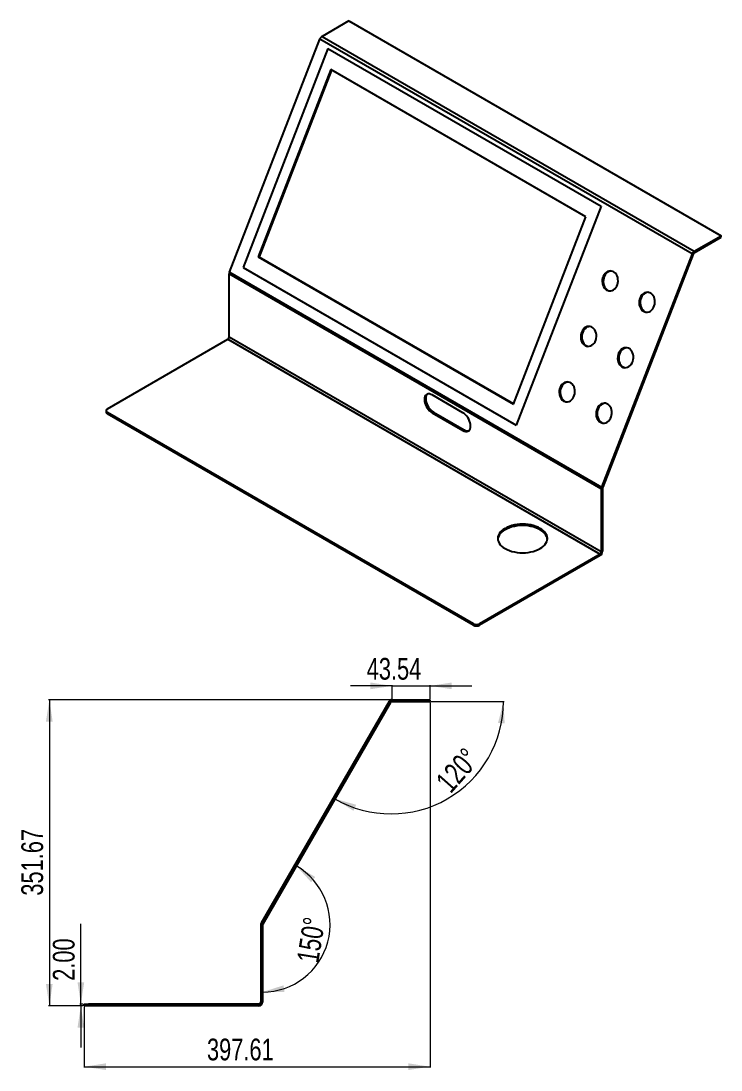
# Model space of a CAD drawing. Header units: millimetres. Extents: x 159 to 1846, y 117 to 2241.
# Drawn here: x 1041 to 1846, y 1035 to 2241 of the extents above; entities that cross this region are included whole.
import ezdxf

# ---------------------------------------------------------------- set-up
doc = ezdxf.new("R2010")
doc.units = ezdxf.units.MM
doc.linetypes.add('HIDDEN', pattern=[1.905, 1.27, -0.635])
doc.styles.add('SLDTEXTSTYLE0', font='TXT', dxfattribs={"width": 0.75})
doc.dimstyles.new('SLDDIMSTYLE0', dxfattribs={"dimtxt": 25, "dimasz": 25, "dimexe": 0, "dimexo": 0.0625, "dimgap": 6.25, "dimtad": 1, "dimrnd": 1e-09, "dimzin": 12, "dimdsep": 46, "dimtxsty": 'SLDTEXTSTYLE0', "dimsah": 1, "dimcen": 0.09, "dimadec": 0, "dimazin": 3, "dimtfac": 1, "dimtofl": 0, "dimtmove": 0, "dimatfit": 3, "dimfxl": 1, "dimfrac": 2, "dimtolj": 1, "dimtzin": 12, "dimarcsym": 0})
doc.dimstyles.new('SLDDIMSTYLE2', dxfattribs={"dimtxt": 25, "dimasz": 25, "dimexe": 0, "dimexo": 0.0625, "dimgap": 6.25, "dimtad": 1, "dimrnd": 1e-09, "dimzin": 4, "dimdsep": 46, "dimtxsty": 'SLDTEXTSTYLE0', "dimsah": 1, "dimcen": 0.09, "dimadec": 0, "dimazin": 1, "dimtfac": 1, "dimtmove": 0, "dimatfit": 0, "dimfxl": 1, "dimfrac": 2, "dimtolj": 1, "dimtzin": 12, "dimarcsym": 0})
doc.dimstyles.new('SLDDIMSTYLE3', dxfattribs={"dimtxt": 25, "dimasz": 25, "dimexe": 0, "dimexo": 0.0625, "dimgap": 6.25, "dimtad": 1, "dimdec": 4, "dimzin": 12, "dimdsep": 46, "dimtxsty": 'SLDTEXTSTYLE0', "dimsah": 1, "dimcen": 0.09, "dimazin": 3, "dimtfac": 1, "dimtofl": 0, "dimtmove": 0, "dimatfit": 3, "dimfxl": 1, "dimfrac": 2, "dimtolj": 1, "dimtzin": 12, "dimarcsym": 0})
doc.dimstyles.new('SLDDIMSTYLE4', dxfattribs={"dimtxt": 25, "dimasz": 25, "dimexe": 0, "dimexo": 0.0625, "dimgap": 6.25, "dimtad": 1, "dimrnd": 1e-09, "dimzin": 12, "dimdsep": 46, "dimtxsty": 'SLDTEXTSTYLE0', "dimsah": 1, "dimcen": 0.09, "dimadec": 0, "dimazin": 3, "dimtfac": 1, "dimtmove": 0, "dimatfit": 0, "dimfxl": 1, "dimfrac": 2, "dimtolj": 1, "dimtzin": 12, "dimarcsym": 0})

# ---------------------------------------------------------------- blocks, each defined once
blk = doc.blocks.new('_D_6')
at = {"color": 7, "linetype": 'Continuous', "lineweight": 18}
for p, q in [((1511.1, 1457.9), (1511.1, 1038.2)), ((1113.5, 1108.2), (1113.5, 1038.2)), ((1113.5, 1039.2), (1511.1, 1039.2))]:
    blk.add_line(p, q, dxfattribs=at)
for points in [[(1113.5, 1039.2), (1138.5, 1035.4), (1138.5, 1043.1)], [(1511.1, 1039.2), (1486.1, 1043.1), (1486.1, 1035.4)]]:
    blk.add_solid(points, dxfattribs=at)
at = {"color": 7, "linetype": 'Continuous', "lineweight": 18, "insert": (1254.7, 1071.5), "char_height": 25, "attachment_point": 1, "style": 'SLDTEXTSTYLE0'}
blk.add_mtext('397.61', dxfattribs=at)
blk = doc.blocks.new('_D_7')
at = {"color": 7, "linetype": 'Continuous', "lineweight": 18}
for p, q in [((1466.6, 1460.9), (1072.5, 1460.9)), ((1073.5, 1460.9), (1073.5, 1109.2)), ((1112.5, 1109.2), (1072.5, 1109.2))]:
    blk.add_line(p, q, dxfattribs=at)
for points in [[(1073.5, 1460.9), (1069.6, 1435.9), (1077.3, 1435.9)], [(1073.5, 1109.2), (1077.3, 1134.2), (1069.6, 1134.2)]]:
    blk.add_solid(points, dxfattribs=at)
at = {"color": 7, "linetype": 'Continuous', "lineweight": 18, "insert": (1041.3, 1235.8), "char_height": 25, "attachment_point": 1, "rotation": 90, "style": 'SLDTEXTSTYLE0'}
blk.add_mtext('351.67', dxfattribs=at)
blk = doc.blocks.new('_D_8')
at = {"color": 7, "linetype": 'Continuous', "lineweight": 18}
blk.add_arc((1318.5, 1202.7), 77.7, 270, 60, dxfattribs=at)
for points in [[(1357.3, 1270), (1374.4, 1251.3), (1379.2, 1257.3)], [(1318.5, 1125), (1343.8, 1125.1), (1342.6, 1132.7)]]:
    blk.add_solid(points, dxfattribs=at)
at = {"color": 7, "linetype": 'Continuous', "lineweight": 18, "insert": (1357.8, 1161.2), "char_height": 25, "attachment_point": 1, "rotation": 80.8543, "style": 'SLDTEXTSTYLE0'}
blk.add_mtext('150°', dxfattribs=at)
blk = doc.blocks.new('_D_9')
at = {"color": 7, "linetype": 'Continuous', "lineweight": 18}
blk.add_line((1512.1, 1458.9), (1596.5, 1458.9), dxfattribs=at)
blk.add_arc((1466.4, 1458.9), 129.1, 240, 0, dxfattribs=at)
for points in [[(1595.5, 1458.9), (1589.3, 1434.4), (1596.9, 1433.7)], [(1401.9, 1347.1), (1423, 1333.3), (1426.2, 1340.3)]]:
    blk.add_solid(points, dxfattribs=at)
at = {"color": 7, "linetype": 'Continuous', "lineweight": 18, "insert": (1516, 1368.8), "char_height": 25, "attachment_point": 1, "rotation": 48.508, "style": 'SLDTEXTSTYLE0'}
blk.add_mtext('120°', dxfattribs=at)
blk = doc.blocks.new('_D_10')
at = {"color": 7, "linetype": 'Continuous', "lineweight": 18}
for p, q in [((1467.6, 1476.9), (1419.5, 1476.9)), ((1467.6, 1461.9), (1467.6, 1477.9)), ((1467.6, 1476.9), (1511.1, 1476.9)), ((1511.1, 1461.9), (1511.1, 1477.9)), ((1511.1, 1476.9), (1559.2, 1476.9))]:
    blk.add_line(p, q, dxfattribs=at)
for points in [[(1467.6, 1476.9), (1442.6, 1480.8), (1442.6, 1473.1)], [(1511.1, 1476.9), (1536.1, 1473.1), (1536.1, 1480.8)]]:
    blk.add_solid(points, dxfattribs=at)
at = {"color": 7, "linetype": 'Continuous', "lineweight": 18, "insert": (1438.3, 1509.1), "char_height": 25, "attachment_point": 1, "style": 'SLDTEXTSTYLE0'}
blk.add_mtext('43.54', dxfattribs=at)
blk = doc.blocks.new('_D_11')
at = {"color": 7, "linetype": 'Continuous', "lineweight": 18}
for p, q in [((1109.7, 1111.2), (1109.7, 1203.3)), ((1112.5, 1111.2), (1108.7, 1111.2)), ((1109.7, 1109.2), (1109.7, 1111.2)), ((1112.5, 1109.2), (1108.7, 1109.2)), ((1109.7, 1109.2), (1109.7, 1061.2))]:
    blk.add_line(p, q, dxfattribs=at)
for points in [[(1109.7, 1111.2), (1113.6, 1136.2), (1105.9, 1136.2)], [(1109.7, 1109.2), (1105.9, 1084.2), (1113.6, 1084.2)]]:
    blk.add_solid(points, dxfattribs=at)
at = {"color": 7, "linetype": 'Continuous', "lineweight": 18, "insert": (1077.5, 1137.9), "char_height": 25, "attachment_point": 1, "rotation": 90, "style": 'SLDTEXTSTYLE0'}
blk.add_mtext('2.00', dxfattribs=at)

msp = doc.modelspace()

# ---------------------------------------------------------------- linework, layer by layer
at = {"color": 7, "linetype": 'Continuous', "lineweight": 25}
for p, q in [((1417.79757, 2241.13944), (1387.01304, 2223.36791)), ((1417.79757, 2241.13944), (1845.59717, 1994.17599)), ((1280.56416, 1952.27315), (1384.56355, 2220.32077)), ((1812.36316, 1973.35732), (1384.56355, 2220.32077)), ((1387.01304, 2223.36791), (1814.81265, 1976.40446)), ((1396.93792, 2185.29347), (1313.49932, 1970.23915)), ((1397.97326, 2184.69578), (1314.72407, 1970.12964)), ((1690.38724, 2015.88879), (1396.93792, 2185.29347)), ((1606.94864, 1800.83447), (1690.38724, 2015.88879)), ((1814.81265, 1976.40446), (1845.59717, 1994.17599)), ((1814.81265, 1974.77138), (1845.59717, 1992.54291)), ((1845.59717, 1992.54291), (1845.59717, 1994.17599)), ((1313.49932, 1970.23915), (1606.94864, 1800.83447)), ((1314.72407, 1970.12964), (1313.49932, 1970.23915)), ((1314.72407, 1970.12964), (1607.13804, 1801.32264)), ((1812.36316, 1973.35732), (1708.36376, 1705.30969)), ((1813.5879, 1973.2478), (1709.58851, 1705.20018)), ((1813.5879, 1973.2478), (1812.36316, 1973.35732)), ((1814.81265, 1974.77138), (1814.81265, 1976.40446)), ((1707.98483, 1703.45786), (1280.18522, 1950.42131)), ((1280.18522, 1877.8078), (1280.18522, 1950.42131)), ((1280.56416, 1952.27315), (1708.36376, 1705.30969)), ((1140.17808, 1795.35032), (1278.77101, 1875.35831)), ((1278.77101, 1875.35831), (1706.57061, 1628.39486)), ((1707.98483, 1630.84435), (1280.18522, 1877.8078)), ((1548.8858, 1790.87142), (1513.53046, 1811.28162)), ((1138.71362, 1793.3093), (1138.71362, 1791.67622)), ((1560.90662, 1548.38686), (1140.17808, 1791.26828)), ((1140.17808, 1791.26828), (1140.17808, 1789.6352)), ((1560.90662, 1546.75378), (1140.17808, 1789.6352)), ((1514.94468, 1791.68451), (1513.53046, 1790.8681)), ((1513.53046, 1790.8681), (1548.8858, 1770.4579)), ((1514.94468, 1791.68451), (1550.30001, 1771.27431)), ((1550.30001, 1771.27431), (1548.8858, 1770.4579)), ((1709.39904, 1704.27426), (1707.98483, 1703.45786)), ((1707.98483, 1703.45786), (1707.98483, 1630.84435)), ((1709.58851, 1705.20018), (1708.36376, 1705.30969)), ((1709.39904, 1704.27426), (1709.39904, 1631.66076)), ((1706.57061, 1628.39486), (1567.97768, 1548.38686)), ((1706.57061, 1628.39486), (1706.57061, 1626.76178)), ((1707.98483, 1630.84435), (1709.39904, 1631.66076)), ((1706.57061, 1626.76178), (1567.97768, 1546.75378)), ((1560.90662, 1546.75378), (1560.90662, 1548.38686)), ((1567.97768, 1548.38686), (1567.97768, 1546.75378)), ((1467.56408, 1460.92092), (1511.09998, 1460.92092)), ((1467.56408, 1458.92092), (1467.56408, 1460.92092)), ((1511.09998, 1458.92092), (1511.09998, 1460.92092)), ((1464.09998, 1458.92092), (1317.02263, 1204.17548)), ((1465.83203, 1457.92091), (1318.75468, 1203.17548)), ((1465.83203, 1457.92091), (1464.09998, 1458.92092)), ((1467.56408, 1458.92092), (1511.09998, 1458.92092)), ((1318.48673, 1202.17548), (1316.48674, 1202.17548)), ((1316.48674, 1202.17548), (1316.48674, 1113.24728)), ((1318.75468, 1203.17548), (1317.02263, 1204.17548)), ((1318.48673, 1202.17548), (1318.48673, 1113.24728)), ((1113.48674, 1109.24727), (1113.48674, 1111.24728)), ((1113.48674, 1111.24728), (1118.48674, 1111.24728)), ((1118.48674, 1111.24728), (1118.48674, 1109.24727)), ((1314.48673, 1111.24728), (1118.48674, 1111.24728)), ((1314.48673, 1111.24728), (1314.48673, 1109.24727)), ((1316.48674, 1113.24728), (1318.48673, 1113.24728)), ((1118.48674, 1109.24727), (1113.48674, 1109.24727)), ((1314.48673, 1109.24727), (1118.48674, 1109.24727))]:
    msp.add_line(p, q, dxfattribs=at)
at = {"color": 7, "linetype": 'Continuous'}
for p, q in [((1393.75594, 2209.43737), (1296.17521, 1957.93317)), ((1393.75594, 2209.43737), (1707.71135, 2028.19477)), ((1707.71135, 2028.19477), (1610.13062, 1776.69057)), ((1296.17521, 1957.93317), (1610.13062, 1776.69057))]:
    msp.add_line(p, q, dxfattribs=at)
at = {"color": 7, "linetype": 'HIDDEN', "lineweight": 18}
for p, q in [((1453.33203, 1436.27029), (1451.59998, 1437.27029)), ((1433.31408, 1401.59818), (1431.58203, 1402.59818)), ((1420.08203, 1382.67959), (1421.81408, 1381.6796)), ((1398.31408, 1340.9764), (1396.58203, 1341.9764)), ((1385.08203, 1322.05782), (1386.81408, 1321.05782)), ((1363.31408, 1280.35463), (1361.58203, 1281.35462)), ((1350.08203, 1261.43604), (1351.81408, 1260.43604)), ((1335.33203, 1231.88829), (1333.59998, 1232.88829)), ((1318.48673, 1196.74727), (1316.48674, 1196.74727)), ((1318.48673, 1171.74727), (1316.48674, 1171.74727)), ((1244.98672, 1111.24728), (1244.98672, 1109.24727)), ((1301.98673, 1109.24727), (1301.98673, 1111.24728))]:
    msp.add_line(p, q, dxfattribs=at)
at = {"color": 7, "linetype": 'Continuous', "lineweight": 25, "flags": 128}
for points in [[(1714.06262, 1931.91424), (1715.57994, 1931.24444), (1717.17917, 1930.93298), (1718.80891, 1930.98988), (1720.41678, 1931.4133), (1721.9511, 1932.18963), (1723.36256, 1933.29393), (1724.6058, 1934.6907), (1725.64084, 1936.33505), (1726.43444, 1938.17412), (1726.96107, 1940.14881), (1727.20382, 1942.19565), (1727.15488, 1944.24885), (1726.81582, 1946.24242), (1726.19755, 1948.11228), (1725.31993, 1949.79834), (1724.21117, 1951.24641), (1722.9069, 1952.40994), (1721.44906, 1953.25154), (1719.88449, 1953.74415), (1718.26348, 1953.87195), (1716.63813, 1953.63082), (1715.06068, 1953.02852), (1713.58183, 1952.0844), (1712.24912, 1950.82881), (1711.10538, 1949.30211), (1710.18736, 1947.55336), (1709.52458, 1945.63877), (1709.13833, 1943.61988), (1709.04104, 1941.56157), (1709.23582, 1939.53001), (1709.71642, 1937.59048), (1710.46739, 1935.80533), (1711.4646, 1934.23193), (1712.67598, 1932.92086), (1714.06262, 1931.91424)], [(1719.76269, 1953.76678), (1719.48822, 1953.76243), (1717.86287, 1953.52131), (1716.28543, 1952.919), (1714.80658, 1951.97489), (1713.47387, 1950.7193), (1712.33012, 1949.1926), (1711.4121, 1947.44385), (1710.74932, 1945.52926), (1710.36308, 1943.51037), (1710.26578, 1941.45206), (1710.46056, 1939.4205), (1710.94116, 1937.48097), (1711.69214, 1935.69582), (1712.68934, 1934.12242), (1713.90073, 1932.81135), (1715.28737, 1931.80473)], [(1715.28737, 1931.80473), (1716.80468, 1931.13493), (1717.71903, 1930.91087)], [(1756.48903, 1907.422), (1758.00634, 1906.7522), (1759.60557, 1906.44074), (1761.23531, 1906.49764), (1762.84318, 1906.92105), (1764.37751, 1907.69739), (1765.78897, 1908.80169), (1767.0322, 1910.19846), (1768.06725, 1911.8428), (1768.86085, 1913.68187), (1769.38748, 1915.65656), (1769.63023, 1917.7034), (1769.58129, 1919.7566), (1769.24223, 1921.75017), (1768.62395, 1923.62004), (1767.74633, 1925.3061), (1766.63757, 1926.75417), (1765.33331, 1927.9177), (1763.87547, 1928.75929), (1762.31089, 1929.25191), (1760.68988, 1929.3797), (1759.06454, 1929.13857), (1757.48709, 1928.53627), (1756.00824, 1927.59215), (1754.67553, 1926.33657), (1753.53178, 1924.80986), (1752.61377, 1923.06111), (1751.95098, 1921.14653), (1751.56474, 1919.12763), (1751.46744, 1917.06933), (1751.66223, 1915.03777), (1752.14283, 1913.09824), (1752.8938, 1911.31309), (1753.891, 1909.73969), (1755.10239, 1908.42861), (1756.48903, 1907.422)], [(1762.1891, 1929.27454), (1761.91463, 1929.27019), (1760.28928, 1929.02906), (1758.71183, 1928.42676), (1757.23299, 1927.48264), (1755.90027, 1926.22706), (1754.75653, 1924.70035), (1753.83851, 1922.9516), (1753.17573, 1921.03702), (1752.78948, 1919.01812), (1752.69219, 1916.95982), (1752.88697, 1914.92826), (1753.36757, 1912.98873), (1754.11854, 1911.20358), (1755.11575, 1909.63018), (1756.32714, 1908.3191), (1757.71377, 1907.31249)], [(1757.71377, 1907.31249), (1759.23109, 1906.64269), (1760.14543, 1906.41863)], [(1689.31388, 1868.12694), (1690.8312, 1867.45714), (1692.43043, 1867.14569), (1694.06017, 1867.20258), (1695.66804, 1867.626), (1697.20236, 1868.40234), (1698.61383, 1869.50663), (1699.85706, 1870.9034), (1700.89211, 1872.54775), (1701.6857, 1874.38682), (1702.21234, 1876.36151), (1702.45508, 1878.40835), (1702.40614, 1880.46155), (1702.06709, 1882.45512), (1701.44881, 1884.32498), (1700.57119, 1886.01105), (1699.46243, 1887.45911), (1698.15817, 1888.62264), (1696.70032, 1889.46424), (1695.13575, 1889.95685), (1693.51474, 1890.08465), (1691.88939, 1889.84352), (1690.31194, 1889.24122), (1688.8331, 1888.2971), (1687.50038, 1887.04151), (1686.35664, 1885.51481), (1685.43862, 1883.76606), (1684.77584, 1881.85147), (1684.38959, 1879.83258), (1684.2923, 1877.77427), (1684.48708, 1875.74271), (1684.96768, 1873.80319), (1685.71865, 1872.01803), (1686.71586, 1870.44464), (1687.92725, 1869.13356), (1689.31388, 1868.12694)], [(1695.01395, 1889.97949), (1694.73948, 1889.97514), (1693.11414, 1889.73401), (1691.53669, 1889.13171), (1690.05784, 1888.18759), (1688.72513, 1886.932), (1687.58138, 1885.4053), (1686.66337, 1883.65655), (1686.00058, 1881.74196), (1685.61434, 1879.72307), (1685.51704, 1877.66476), (1685.71183, 1875.6332), (1686.19243, 1873.69367), (1686.9434, 1871.90852), (1687.9406, 1870.33513), (1689.15199, 1869.02405), (1690.53863, 1868.01743)], [(1690.53863, 1868.01743), (1692.05594, 1867.34763), (1692.97029, 1867.12358)], [(1731.74029, 1843.6347), (1733.25761, 1842.9649), (1734.85684, 1842.65344), (1736.48658, 1842.71034), (1738.09445, 1843.13376), (1739.62877, 1843.91009), (1741.04023, 1845.01439), (1742.28347, 1846.41116), (1743.31851, 1848.0555), (1744.11211, 1849.89458), (1744.63874, 1851.86927), (1744.88149, 1853.9161), (1744.83255, 1855.9693), (1744.49349, 1857.96287), (1743.87522, 1859.83274), (1742.9976, 1861.5188), (1741.88884, 1862.96687), (1740.58457, 1864.1304), (1739.12673, 1864.972), (1737.56216, 1865.46461), (1735.94115, 1865.5924), (1734.3158, 1865.35128), (1732.73835, 1864.74897), (1731.2595, 1863.80486), (1729.92679, 1862.54927), (1728.78305, 1861.02257), (1727.86503, 1859.27382), (1727.20225, 1857.35923), (1726.816, 1855.34034), (1726.71871, 1853.28203), (1726.91349, 1851.25047), (1727.39409, 1849.31094), (1728.14506, 1847.52579), (1729.14227, 1845.95239), (1730.35365, 1844.64132), (1731.74029, 1843.6347)], [(1737.44036, 1865.48724), (1737.16589, 1865.48289), (1735.54054, 1865.24177), (1733.96309, 1864.63946), (1732.48425, 1863.69535), (1731.15154, 1862.43976), (1730.00779, 1860.91305), (1729.08977, 1859.16431), (1728.42699, 1857.24972), (1728.04075, 1855.23083), (1727.94345, 1853.17252), (1728.13823, 1851.14096), (1728.61883, 1849.20143), (1729.36981, 1847.41628), (1730.36701, 1845.84288), (1731.5784, 1844.53181), (1732.96504, 1843.52519)], [(1732.96504, 1843.52519), (1734.48235, 1842.85539), (1735.3967, 1842.63133)], [(1664.56515, 1804.33965), (1666.08246, 1803.66985), (1667.68169, 1803.35839), (1669.31143, 1803.41528), (1670.9193, 1803.8387), (1672.45363, 1804.61504), (1673.86509, 1805.71934), (1675.10832, 1807.1161), (1676.14337, 1808.76045), (1676.93696, 1810.59952), (1677.4636, 1812.57421), (1677.70635, 1814.62105), (1677.65741, 1816.67425), (1677.31835, 1818.66782), (1676.70007, 1820.53769), (1675.82245, 1822.22375), (1674.71369, 1823.67182), (1673.40943, 1824.83534), (1671.95158, 1825.67694), (1670.38701, 1826.16955), (1668.766, 1826.29735), (1667.14065, 1826.05622), (1665.56321, 1825.45392), (1664.08436, 1824.5098), (1662.75165, 1823.25421), (1661.6079, 1821.72751), (1660.68988, 1819.97876), (1660.0271, 1818.06417), (1659.64086, 1816.04528), (1659.54356, 1813.98698), (1659.73834, 1811.95541), (1660.21895, 1810.01589), (1660.96992, 1808.23074), (1661.96712, 1806.65734), (1663.17851, 1805.34626), (1664.56515, 1804.33965)], [(1670.26521, 1826.19219), (1669.99075, 1826.18784), (1668.3654, 1825.94671), (1666.78795, 1825.34441), (1665.3091, 1824.40029), (1663.97639, 1823.1447), (1662.83265, 1821.618), (1661.91463, 1819.86925), (1661.25185, 1817.95466), (1660.8656, 1815.93577), (1660.76831, 1813.87747), (1660.96309, 1811.8459), (1661.44369, 1809.90638), (1662.19466, 1808.12123), (1663.19187, 1806.54783), (1664.40326, 1805.23675), (1665.78989, 1804.23014)], [(1513.53046, 1811.28162), (1511.99561, 1812.01261), (1510.5074, 1812.41125), (1509.11104, 1812.46545), (1507.84897, 1812.17355), (1506.75952, 1811.54442), (1505.87581, 1810.59718), (1505.22467, 1809.36061), (1504.82591, 1807.87228), (1504.69163, 1806.17741), (1504.82591, 1804.32751), (1505.22467, 1802.37877), (1505.87581, 1800.39042), (1506.75952, 1798.42286), (1507.84897, 1796.53589), (1509.11104, 1794.78682), (1510.5074, 1793.22882), (1511.99561, 1791.90921), (1513.53046, 1790.8681)], [(1508.0282, 1812.23918), (1507.29002, 1811.41359), (1506.63889, 1810.17702), (1506.24012, 1808.68869), (1506.10584, 1806.99382), (1506.24012, 1805.14392), (1506.63889, 1803.19518), (1507.29002, 1801.20683), (1508.17373, 1799.23927), (1509.26318, 1797.35229), (1510.52526, 1795.60323), (1511.92162, 1794.04523), (1513.40983, 1792.72562), (1514.94468, 1791.68451)], [(1665.78989, 1804.23014), (1667.30721, 1803.56033), (1668.22155, 1803.33628)], [(1706.99155, 1779.8474), (1708.50887, 1779.1776), (1710.1081, 1778.86614), (1711.73784, 1778.92304), (1713.34571, 1779.34646), (1714.88003, 1780.12279), (1716.29149, 1781.22709), (1717.53473, 1782.62386), (1718.56978, 1784.26821), (1719.36337, 1786.10728), (1719.89001, 1788.08197), (1720.13275, 1790.12881), (1720.08381, 1792.18201), (1719.74476, 1794.17558), (1719.12648, 1796.04544), (1718.24886, 1797.7315), (1717.1401, 1799.17957), (1715.83584, 1800.3431), (1714.37799, 1801.1847), (1712.81342, 1801.67731), (1711.19241, 1801.80511), (1709.56706, 1801.56398), (1707.98961, 1800.96168), (1706.51077, 1800.01756), (1705.17805, 1798.76197), (1704.03431, 1797.23527), (1703.11629, 1795.48652), (1702.45351, 1793.57193), (1702.06726, 1791.55304), (1701.96997, 1789.49473), (1702.16475, 1787.46317), (1702.64535, 1785.52364), (1703.39632, 1783.73849), (1704.39353, 1782.16509), (1705.60492, 1780.85402), (1706.99155, 1779.8474)], [(1712.69162, 1801.69994), (1712.41715, 1801.6956), (1710.79181, 1801.45447), (1709.21436, 1800.85217), (1707.73551, 1799.90805), (1706.4028, 1798.65246), (1705.25905, 1797.12576), (1704.34104, 1795.37701), (1703.67825, 1793.46242), (1703.29201, 1791.44353), (1703.19471, 1789.38522), (1703.3895, 1787.35366), (1703.8701, 1785.41413), (1704.62107, 1783.62898), (1705.61827, 1782.05558), (1706.82966, 1780.74451), (1708.2163, 1779.73789)], [(1548.8858, 1770.4579), (1550.42065, 1769.72691), (1551.90886, 1769.32827), (1553.30522, 1769.27407), (1554.56729, 1769.56597), (1555.65674, 1770.1951), (1556.54046, 1771.14234), (1557.19159, 1772.37891), (1557.59035, 1773.86724), (1557.72464, 1775.56211), (1557.59035, 1777.41201), (1557.19159, 1779.36075), (1556.54046, 1781.3491), (1555.65674, 1783.31666), (1554.56729, 1785.20363), (1553.30522, 1786.9527), (1551.90886, 1788.5107), (1550.42065, 1789.83031), (1548.8858, 1790.87142)], [(1708.2163, 1779.73789), (1709.73361, 1779.06809), (1710.64796, 1778.84403)], [(1597.32262, 1634.72202), (1599.7057, 1633.4926), (1602.31224, 1632.42494), (1605.10947, 1631.53247), (1608.06221, 1630.82641), (1611.13331, 1630.31564), (1614.28417, 1630.00659), (1617.47516, 1629.90314), (1620.66615, 1630.00659), (1623.81701, 1630.31564), (1626.88811, 1630.82641), (1629.84084, 1631.53247), (1632.63807, 1632.42494), (1635.24462, 1633.4926), (1637.6277, 1634.72202), (1639.75736, 1636.09775), (1641.6068, 1637.60247), (1643.15277, 1639.21728), (1644.37583, 1640.92185), (1645.2606, 1642.69477), (1645.79596, 1644.51372), (1645.97516, 1646.35584), (1645.79596, 1648.19795), (1645.2606, 1650.01691), (1644.37583, 1651.78982), (1643.15277, 1653.4944), (1641.6068, 1655.1092), (1639.75736, 1656.61393), (1637.6277, 1657.98965), (1635.24462, 1659.21908), (1632.63807, 1660.28674), (1629.84084, 1661.17921), (1626.88811, 1661.88527), (1623.81701, 1662.39603), (1620.66615, 1662.70509), (1617.47516, 1662.80854), (1614.28417, 1662.70509), (1611.13331, 1662.39603), (1608.06221, 1661.88527), (1605.10947, 1661.17921), (1602.31224, 1660.28674), (1599.7057, 1659.21908), (1597.32262, 1657.98965), (1595.19296, 1656.61393), (1593.34352, 1655.1092), (1591.79755, 1653.4944), (1590.57448, 1651.78982), (1589.68971, 1650.01691), (1589.15436, 1648.19795), (1588.97516, 1646.35584), (1589.15436, 1644.51372), (1589.68971, 1642.69477), (1590.57448, 1640.92185), (1591.79755, 1639.21728), (1593.34352, 1637.60247), (1595.19296, 1636.09775), (1597.32262, 1634.72202)], [(1645.94004, 1645.5393), (1645.79596, 1646.56487), (1645.2606, 1648.38383), (1644.37583, 1650.15674), (1643.15277, 1651.86131), (1641.6068, 1653.47612), (1639.75736, 1654.98085), (1637.6277, 1656.35657), (1635.24462, 1657.58599), (1632.63807, 1658.65365), (1629.84084, 1659.54613), (1626.88811, 1660.25218), (1623.81701, 1660.76295), (1620.66615, 1661.072), (1617.47516, 1661.17546), (1614.28417, 1661.072), (1611.13331, 1660.76295), (1608.06221, 1660.25218), (1605.10947, 1659.54613), (1602.31224, 1658.65365), (1599.7057, 1657.58599), (1597.32262, 1656.35657), (1595.19296, 1654.98085), (1593.34352, 1653.47612), (1591.79755, 1651.86131), (1590.57448, 1650.15674), (1589.68971, 1648.38383), (1589.15436, 1646.56487), (1589.01028, 1645.5393)]]:
    msp.add_lwpolyline(points, dxfattribs=at)
at = {"color": 7, "linetype": 'Continuous', "lineweight": 25}
for centre, radius, start, end in [((1390.32402, 2218.19824), 6.13906, 122.63797059, 159.77288621), ((1818.12362, 1971.23478), 6.13906, 122.63797059, 159.77288621), ((1816.46813, 1972.18654), 3.06953, 122.63797059, 159.77288621), ((1285.39176, 1950.3206), 5.20751, 157.9788378, 178.89184689), ((1277.11479, 1877.94752), 3.07361, 302.60547834, 357.39452151), ((1141.2159, 1791.92575), 2.5147, 185.69479925, 245.62534171), ((1140.95272, 1793.3093), 2.18308, 110.7834208, 249.2165792), ((1554.10907, 1776.8745), 6.77282, 235.77783397, 284.4775523), ((1713.19136, 1703.35714), 5.20751, 157.9788378, 178.89184689), ((1712.00231, 1704.22391), 2.60375, 157.9788378, 178.89184689), ((1703.25818, 1631.9402), 6.14722, 302.60547834, 357.39452151), ((1704.91439, 1630.98407), 3.07361, 302.60547834, 357.39452151), ((1564.44215, 1555.21042), 7.68511, 242.60967224, 297.39032776), ((1564.44215, 1553.57734), 7.68511, 242.60967224, 297.39032776), ((1467.56408, 1456.92092), 4, 90, 150), ((1467.56408, 1456.92092), 2, 90, 150), ((1320.48673, 1202.17548), 4, 150, 180), ((1320.48673, 1202.17548), 2, 150, 180), ((1314.48673, 1113.24728), 2, 270, 0), ((1314.48673, 1113.24728), 4, 270, 360)]:
    msp.add_arc(centre, radius, start, end, dxfattribs=at)

# ---------------------------------------------------------------- dimensions: what is measured, and where the dimension line sits
at = {"color": 7, "linetype": 'Continuous', "lineweight": 18}
for base, p1, p2, dimstyle, picture, middle in [((1511.09998, 1476.92092), (1467.56408, 1460.92092), (1511.09998, 1460.92092), 'SLDDIMSTYLE4', '_D_10', (1480.30389, 1476.92092)), ((1511.09998, 1039.24728), (1113.48673, 1109.24728), (1511.09998, 1458.92092), 'SLDDIMSTYLE0', '_D_6', (1306.08151, 1039.24728))]:
    dim = msp.add_linear_dim(base=base, p1=p1, p2=p2, dimstyle=dimstyle, dxfattribs=at)
    dim.commit()
    dim.dimension.update_dxf_attribs({"geometry": picture, "text_midpoint": middle, "dimtype": 160})
for base, p1, p2, dimstyle, picture, middle in [((1073.48673, 1109.24728), (1467.56408, 1460.92092), (1113.48673, 1109.24728), 'SLDDIMSTYLE0', '_D_7', (1073.48673, 1287.14864)), ((1109.74523, 1111.24728), (1113.48673, 1109.24728), (1113.48673, 1111.24728), 'SLDDIMSTYLE2', '_D_11', (1109.74523, 1170.60062))]:
    dim = msp.add_linear_dim(base=base, p1=p1, p2=p2, angle=90, dimstyle=dimstyle, dxfattribs=at)
    dim.commit()
    dim.dimension.update_dxf_attribs({"geometry": picture, "text_midpoint": middle, "dimtype": 160})
for base, line1, line2, picture, middle in [((1393.51834, 1182.60672), ((1318.48673, 1113.24728), (1318.48673, 1202.17548)), ((1318.75468, 1203.17548), (1465.83203, 1457.92092)), '_D_8', (1395.17767, 1190.36478)), ((1530.95166, 1347.13041), ((1465.83203, 1457.92092), (1318.75468, 1203.17548)), ((1511.09998, 1458.92092), (1467.56408, 1458.92092)), '_D_9', (1563.09998, 1373.40045))]:
    dim = msp.add_angular_dim_2l(base=base, line1=line1, line2=line2, dimstyle='SLDDIMSTYLE3', dxfattribs=at)
    dim.commit()
    dim.dimension.update_dxf_attribs({"geometry": picture, "text_midpoint": middle, "dimtype": 162})

doc.saveas('drawing.dxf')
